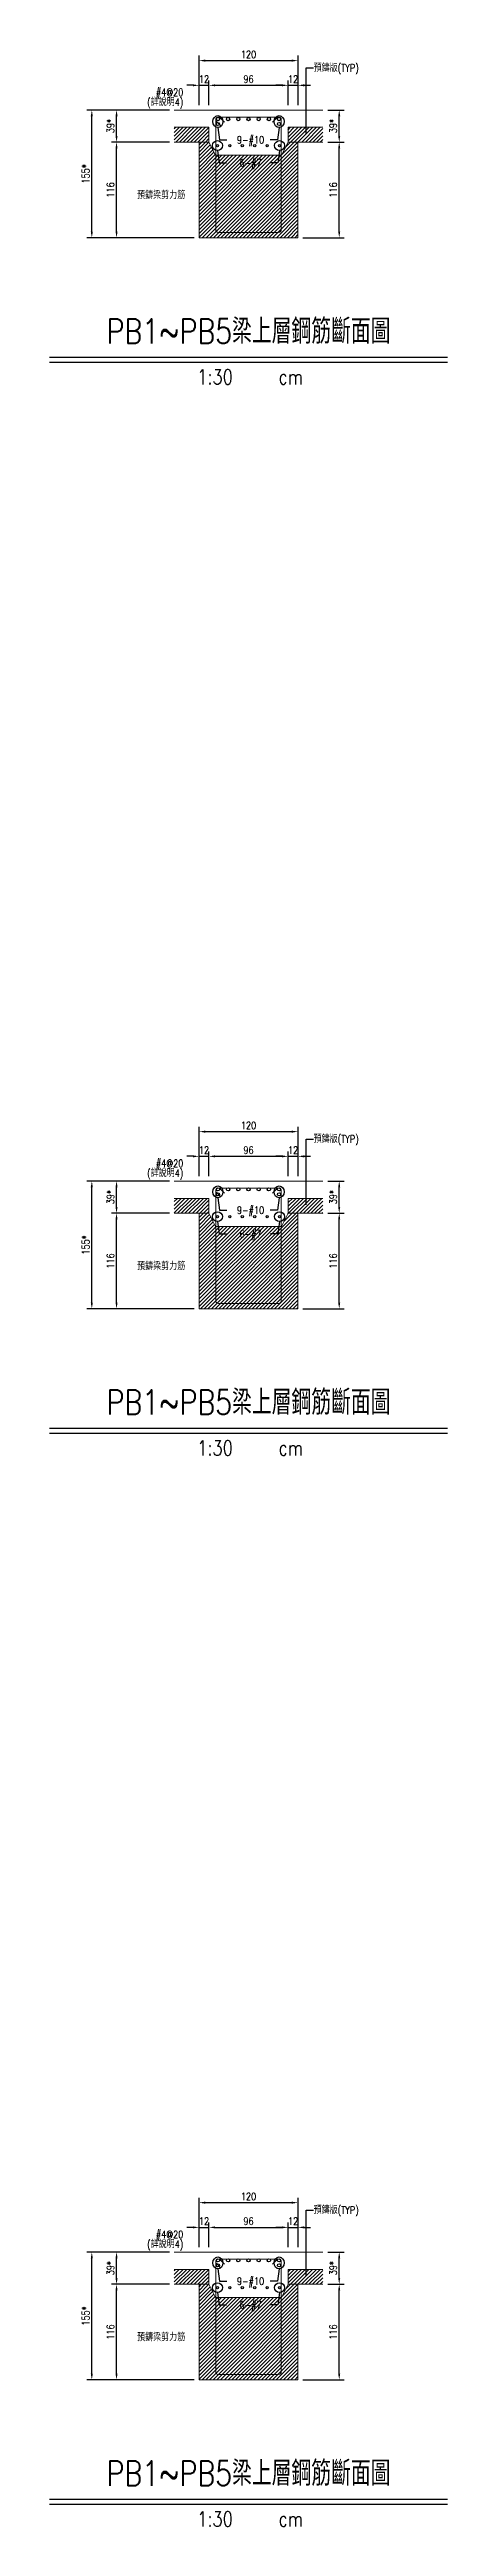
# Model space of a CAD drawing. Extents: x -4754 to 4976, y -23710 to 3942.
# Drawn here: x 4493 to 4976, y -17039 to -14032 of the extents above; entities that cross this region are included whole.
import ezdxf
from ezdxf.enums import TextEntityAlignment as Align

# ---------------------------------------------------------------- set-up
doc = ezdxf.new("R2010")
doc.units = 0
doc.header["$LTSCALE"] = 3
doc.layers.get('0').update_dxf_attribs({"linetype": 'CONTINUOUS'})
doc.layers.add('HB_0', color=7, linetype='CONTINUOUS', transparency=0.5)
doc.layers.add('預鑄版_HATCH', color=253, linetype='CONTINUOUS', transparency=0.1)
for name, color, linetype in [('HB_DIM', 1, 'CONTINUOUS'), ('HB_TXT_CTEXT', 2, 'CONTINUOUS'), ('鋼筋', 3, 'CONTINUOUS'), ('預鑄梁_HATCH', 253, 'CONTINUOUS')]:
    doc.layers.add(name, color=color, linetype=linetype)
doc.styles.get("Standard").update_dxf_attribs({"font": 'ROMANS.shx', "width": 0.8, "bigfont": 'chineset.shx'})
doc.dimstyles.new('30', dxfattribs={"dimscale": 3, "dimtxt": 3, "dimasz": 2.5, "dimexe": 2, "dimexo": 2, "dimgap": 1, "dimtad": 1, "dimdsep": 46, "dimtxsty": 'Standard', "dimcen": 0, "dimclrd": 256, "dimclre": 256, "dimclrt": 2, "dimadec": 0, "dimazin": 0, "dimtfac": 1, "dimtix": 1, "dimtmove": 2, "dimatfit": 3, "dimfxl": 1, "dimtolj": 1, "dimtzin": 0, "dimarcsym": 0})

# ---------------------------------------------------------------- blocks, each defined once
blk = doc.blocks.new('title_beam')
at = {"color": 3, "linetype": 'Continuous'}
blk.add_line((-241.2, 0), (241.2, 0), dxfattribs=at)
at = {"color": 1, "linetype": 'Continuous'}
blk.add_line((-241.2, -6), (241.2, -6), dxfattribs=at)
at = {"color": 3, "linetype": 'Continuous', "width": 0.8}
blk.add_attdef('TITLE', text='', height=30, dxfattribs=at).set_placement((0, 33), align=Align.MIDDLE)
at = {"linetype": 'Continuous', "width": 0.8}
blk.add_attdef('SCALE', text='', height=18, dxfattribs=at).set_placement((-40.6, -24), align=Align.MIDDLE)
blk.add_attdef('CM', (36.5, -33), '', height=18, dxfattribs=at)
blk = doc.blocks.new('C')
at = {"color": 3, "linetype": 'Continuous'}
blk.add_circle((0, 0), 1.2, dxfattribs=at)
blk = doc.blocks.new('*D1388')
at = {"layer": 'HB_DIM', "linetype": 'Continuous', "lineweight": -2}
for p, q in [((4638.6, -14105.8), (4538.6, -14105.8)), ((4544.6, -14253.3), (4544.6, -14113.3)), ((4668.6, -14260.8), (4538.6, -14260.8))]:
    blk.add_line(p, q, dxfattribs=at)
at = {"layer": 'HB_DIM'}
for points in [[(4545.8, -14113.3), (4543.3, -14113.3), (4544.6, -14105.8)], [(4543.3, -14253.3), (4545.8, -14253.3), (4544.6, -14260.8)]]:
    blk.add_solid(points, dxfattribs=at)
at = {"layer": 'HB_DIM', "color": 2, "linetype": 'Continuous', "insert": (4537.1, -14183.3), "char_height": 9, "attachment_point": 5, "rotation": 90}
blk.add_mtext('\\A1;155*', dxfattribs=at)
blk = doc.blocks.new('*D1389')
at = {"layer": 'HB_DIM', "linetype": 'Continuous', "lineweight": -2}
for p, q in [((4638.6, -14144.8), (4568.6, -14144.8)), ((4574.6, -14253.3), (4574.6, -14152.3)), ((4668.6, -14260.8), (4568.6, -14260.8))]:
    blk.add_line(p, q, dxfattribs=at)
at = {"layer": 'HB_DIM'}
for points in [[(4575.8, -14152.3), (4573.3, -14152.3), (4574.6, -14144.8)], [(4573.3, -14253.3), (4575.8, -14253.3), (4574.6, -14260.8)]]:
    blk.add_solid(points, dxfattribs=at)
at = {"layer": 'HB_DIM', "color": 2, "linetype": 'Continuous', "insert": (4567.1, -14202.8), "char_height": 9, "attachment_point": 5, "rotation": 90}
blk.add_mtext('\\A1;116', dxfattribs=at)
blk = doc.blocks.new('*D1390')
at = {"layer": 'HB_DIM', "linetype": 'Continuous', "lineweight": -2}
for p, q in [((4638.6, -14105.8), (4568.6, -14105.8)), ((4574.6, -14137.3), (4574.6, -14113.3)), ((4638.6, -14144.8), (4568.6, -14144.8))]:
    blk.add_line(p, q, dxfattribs=at)
at = {"layer": 'HB_DIM'}
for points in [[(4575.8, -14113.3), (4573.3, -14113.3), (4574.6, -14105.8)], [(4573.3, -14137.3), (4575.8, -14137.3), (4574.6, -14144.8)]]:
    blk.add_solid(points, dxfattribs=at)
at = {"layer": 'HB_DIM', "color": 2, "linetype": 'Continuous', "insert": (4567.1, -14125.3), "char_height": 9, "attachment_point": 5, "rotation": 90}
blk.add_mtext('\\A1;39*', dxfattribs=at)
blk = doc.blocks.new('*D1391')
at = {"layer": 'HB_DIM', "linetype": 'Continuous', "lineweight": -2}
for p, q in [((4830.6, -14144.8), (4850.6, -14144.8)), ((4844.6, -14253.3), (4844.6, -14152.3)), ((4800.6, -14260.8), (4850.6, -14260.8))]:
    blk.add_line(p, q, dxfattribs=at)
at = {"layer": 'HB_DIM'}
for points in [[(4845.8, -14152.3), (4843.3, -14152.3), (4844.6, -14144.8)], [(4843.3, -14253.3), (4845.8, -14253.3), (4844.6, -14260.8)]]:
    blk.add_solid(points, dxfattribs=at)
at = {"layer": 'HB_DIM', "color": 2, "linetype": 'Continuous', "insert": (4837.1, -14202.8), "char_height": 9, "attachment_point": 5, "rotation": 90}
blk.add_mtext('\\A1;116', dxfattribs=at)
blk = doc.blocks.new('*D1392')
at = {"layer": 'HB_DIM', "linetype": 'Continuous', "lineweight": -2}
for p, q in [((4830.6, -14105.8), (4850.6, -14105.8)), ((4844.6, -14137.3), (4844.6, -14113.3)), ((4830.6, -14144.8), (4850.6, -14144.8))]:
    blk.add_line(p, q, dxfattribs=at)
at = {"layer": 'HB_DIM'}
for points in [[(4845.8, -14113.3), (4843.3, -14113.3), (4844.6, -14105.8)], [(4843.3, -14137.3), (4845.8, -14137.3), (4844.6, -14144.8)]]:
    blk.add_solid(points, dxfattribs=at)
at = {"layer": 'HB_DIM', "color": 2, "linetype": 'Continuous', "insert": (4837.1, -14125.3), "char_height": 9, "attachment_point": 5, "rotation": 90}
blk.add_mtext('\\A1;39*', dxfattribs=at)
blk = doc.blocks.new('*D1393')
at = {"layer": 'HB_DIM', "linetype": 'Continuous', "lineweight": -2}
for p, q in [((4674.6, -14099.8), (4674.6, -14039.8)), ((4794.6, -14099.8), (4794.6, -14039.8)), ((4682.1, -14045.8), (4787.1, -14045.8))]:
    blk.add_line(p, q, dxfattribs=at)
at = {"layer": 'HB_DIM'}
for points in [[(4682.1, -14044.6), (4682.1, -14047.1), (4674.6, -14045.8)], [(4787.1, -14047.1), (4787.1, -14044.6), (4794.6, -14045.8)]]:
    blk.add_solid(points, dxfattribs=at)
at = {"layer": 'HB_DIM', "color": 2, "linetype": 'Continuous', "insert": (4734.6, -14038.3), "char_height": 9, "attachment_point": 5, "rotation": 0}
blk.add_mtext('\\A1;120', dxfattribs=at)
blk = doc.blocks.new('*D1394')
at = {"layer": 'HB_DIM', "linetype": 'Continuous', "lineweight": -2}
for p, q in [((4674.6, -14099.8), (4674.6, -14069.8)), ((4686.6, -14099.8), (4686.6, -14069.8)), ((4667.1, -14075.8), (4659.6, -14075.8)), ((4674.6, -14075.8), (4686.6, -14075.8)), ((4694.1, -14075.8), (4701.6, -14075.8))]:
    blk.add_line(p, q, dxfattribs=at)
at = {"layer": 'HB_DIM'}
for points in [[(4667.1, -14077.1), (4667.1, -14074.6), (4674.6, -14075.8)], [(4694.1, -14074.6), (4694.1, -14077.1), (4686.6, -14075.8)]]:
    blk.add_solid(points, dxfattribs=at)
at = {"layer": 'HB_DIM', "color": 2, "linetype": 'Continuous', "insert": (4680.6, -14068.3), "char_height": 9, "attachment_point": 5, "rotation": 0}
blk.add_mtext('\\A1;12', dxfattribs=at)
blk = doc.blocks.new('*D1395')
at = {"layer": 'HB_DIM', "linetype": 'Continuous', "lineweight": -2}
for p, q in [((4686.6, -14099.8), (4686.6, -14069.8)), ((4782.6, -14099.8), (4782.6, -14069.8)), ((4694.1, -14075.8), (4775.1, -14075.8))]:
    blk.add_line(p, q, dxfattribs=at)
at = {"layer": 'HB_DIM'}
for points in [[(4694.1, -14074.6), (4694.1, -14077.1), (4686.6, -14075.8)], [(4775.1, -14077.1), (4775.1, -14074.6), (4782.6, -14075.8)]]:
    blk.add_solid(points, dxfattribs=at)
at = {"layer": 'HB_DIM', "color": 2, "linetype": 'Continuous', "insert": (4734.6, -14068.3), "char_height": 9, "attachment_point": 5, "rotation": 0}
blk.add_mtext('\\A1;96', dxfattribs=at)
blk = doc.blocks.new('*D1396')
at = {"layer": 'HB_DIM', "linetype": 'Continuous', "lineweight": -2}
for p, q in [((4782.6, -14099.8), (4782.6, -14069.8)), ((4794.6, -14099.8), (4794.6, -14069.8)), ((4775.1, -14075.8), (4767.6, -14075.8)), ((4782.6, -14075.8), (4794.6, -14075.8)), ((4802.1, -14075.8), (4809.6, -14075.8))]:
    blk.add_line(p, q, dxfattribs=at)
at = {"layer": 'HB_DIM'}
for points in [[(4775.1, -14077.1), (4775.1, -14074.6), (4782.6, -14075.8)], [(4802.1, -14074.6), (4802.1, -14077.1), (4794.6, -14075.8)]]:
    blk.add_solid(points, dxfattribs=at)
at = {"layer": 'HB_DIM', "color": 2, "linetype": 'Continuous', "insert": (4788.6, -14068.3), "char_height": 9, "attachment_point": 5, "rotation": 0}
blk.add_mtext('\\A1;12', dxfattribs=at)
blk = doc.blocks.new('C_Red')
at = {"color": 1, "linetype": 'Continuous'}
blk.add_circle((0, 0), 1.2, dxfattribs=at)
blk = doc.blocks.new('*D1397')
at = {"layer": 'HB_DIM', "linetype": 'Continuous', "lineweight": -2}
for p, q in [((4638.6, -15405.8), (4538.6, -15405.8)), ((4544.6, -15553.3), (4544.6, -15413.3)), ((4668.6, -15560.8), (4538.6, -15560.8))]:
    blk.add_line(p, q, dxfattribs=at)
at = {"layer": 'HB_DIM'}
for points in [[(4545.8, -15413.3), (4543.3, -15413.3), (4544.6, -15405.8)], [(4543.3, -15553.3), (4545.8, -15553.3), (4544.6, -15560.8)]]:
    blk.add_solid(points, dxfattribs=at)
at = {"layer": 'HB_DIM', "color": 2, "linetype": 'Continuous', "insert": (4537.1, -15483.3), "char_height": 9, "attachment_point": 5, "rotation": 90}
blk.add_mtext('\\A1;155*', dxfattribs=at)
blk = doc.blocks.new('*D1398')
at = {"layer": 'HB_DIM', "linetype": 'Continuous', "lineweight": -2}
for p, q in [((4638.6, -15444.8), (4568.6, -15444.8)), ((4574.6, -15553.3), (4574.6, -15452.3)), ((4668.6, -15560.8), (4568.6, -15560.8))]:
    blk.add_line(p, q, dxfattribs=at)
at = {"layer": 'HB_DIM'}
for points in [[(4575.8, -15452.3), (4573.3, -15452.3), (4574.6, -15444.8)], [(4573.3, -15553.3), (4575.8, -15553.3), (4574.6, -15560.8)]]:
    blk.add_solid(points, dxfattribs=at)
at = {"layer": 'HB_DIM', "color": 2, "linetype": 'Continuous', "insert": (4567.1, -15502.8), "char_height": 9, "attachment_point": 5, "rotation": 90}
blk.add_mtext('\\A1;116', dxfattribs=at)
blk = doc.blocks.new('*D1399')
at = {"layer": 'HB_DIM', "linetype": 'Continuous', "lineweight": -2}
for p, q in [((4638.6, -15405.8), (4568.6, -15405.8)), ((4574.6, -15437.3), (4574.6, -15413.3)), ((4638.6, -15444.8), (4568.6, -15444.8))]:
    blk.add_line(p, q, dxfattribs=at)
at = {"layer": 'HB_DIM'}
for points in [[(4575.8, -15413.3), (4573.3, -15413.3), (4574.6, -15405.8)], [(4573.3, -15437.3), (4575.8, -15437.3), (4574.6, -15444.8)]]:
    blk.add_solid(points, dxfattribs=at)
at = {"layer": 'HB_DIM', "color": 2, "linetype": 'Continuous', "insert": (4567.1, -15425.3), "char_height": 9, "attachment_point": 5, "rotation": 90}
blk.add_mtext('\\A1;39*', dxfattribs=at)
blk = doc.blocks.new('*D1400')
at = {"layer": 'HB_DIM', "linetype": 'Continuous', "lineweight": -2}
for p, q in [((4830.6, -15444.8), (4850.6, -15444.8)), ((4844.6, -15553.3), (4844.6, -15452.3)), ((4800.6, -15560.8), (4850.6, -15560.8))]:
    blk.add_line(p, q, dxfattribs=at)
at = {"layer": 'HB_DIM'}
for points in [[(4845.8, -15452.3), (4843.3, -15452.3), (4844.6, -15444.8)], [(4843.3, -15553.3), (4845.8, -15553.3), (4844.6, -15560.8)]]:
    blk.add_solid(points, dxfattribs=at)
at = {"layer": 'HB_DIM', "color": 2, "linetype": 'Continuous', "insert": (4837.1, -15502.8), "char_height": 9, "attachment_point": 5, "rotation": 90}
blk.add_mtext('\\A1;116', dxfattribs=at)
blk = doc.blocks.new('*D1401')
at = {"layer": 'HB_DIM', "linetype": 'Continuous', "lineweight": -2}
for p, q in [((4830.6, -15405.8), (4850.6, -15405.8)), ((4844.6, -15437.3), (4844.6, -15413.3)), ((4830.6, -15444.8), (4850.6, -15444.8))]:
    blk.add_line(p, q, dxfattribs=at)
at = {"layer": 'HB_DIM'}
for points in [[(4845.8, -15413.3), (4843.3, -15413.3), (4844.6, -15405.8)], [(4843.3, -15437.3), (4845.8, -15437.3), (4844.6, -15444.8)]]:
    blk.add_solid(points, dxfattribs=at)
at = {"layer": 'HB_DIM', "color": 2, "linetype": 'Continuous', "insert": (4837.1, -15425.3), "char_height": 9, "attachment_point": 5, "rotation": 90}
blk.add_mtext('\\A1;39*', dxfattribs=at)
blk = doc.blocks.new('*D1402')
at = {"layer": 'HB_DIM', "linetype": 'Continuous', "lineweight": -2}
for p, q in [((4674.6, -15399.8), (4674.6, -15339.8)), ((4682.1, -15345.8), (4787.1, -15345.8)), ((4794.6, -15399.8), (4794.6, -15339.8))]:
    blk.add_line(p, q, dxfattribs=at)
at = {"layer": 'HB_DIM'}
for points in [[(4682.1, -15344.6), (4682.1, -15347.1), (4674.6, -15345.8)], [(4787.1, -15347.1), (4787.1, -15344.6), (4794.6, -15345.8)]]:
    blk.add_solid(points, dxfattribs=at)
at = {"layer": 'HB_DIM', "color": 2, "linetype": 'Continuous', "insert": (4734.6, -15338.3), "char_height": 9, "attachment_point": 5, "rotation": 0}
blk.add_mtext('\\A1;120', dxfattribs=at)
blk = doc.blocks.new('*D1403')
at = {"layer": 'HB_DIM', "linetype": 'Continuous', "lineweight": -2}
for p, q in [((4667.1, -15375.8), (4659.6, -15375.8)), ((4674.6, -15399.8), (4674.6, -15369.8)), ((4674.6, -15375.8), (4686.6, -15375.8)), ((4686.6, -15399.8), (4686.6, -15369.8)), ((4694.1, -15375.8), (4701.6, -15375.8))]:
    blk.add_line(p, q, dxfattribs=at)
at = {"layer": 'HB_DIM'}
for points in [[(4667.1, -15377.1), (4667.1, -15374.6), (4674.6, -15375.8)], [(4694.1, -15374.6), (4694.1, -15377.1), (4686.6, -15375.8)]]:
    blk.add_solid(points, dxfattribs=at)
at = {"layer": 'HB_DIM', "color": 2, "linetype": 'Continuous', "insert": (4680.6, -15368.3), "char_height": 9, "attachment_point": 5, "rotation": 0}
blk.add_mtext('\\A1;12', dxfattribs=at)
blk = doc.blocks.new('*D1404')
at = {"layer": 'HB_DIM', "linetype": 'Continuous', "lineweight": -2}
for p, q in [((4686.6, -15399.8), (4686.6, -15369.8)), ((4694.1, -15375.8), (4775.1, -15375.8)), ((4782.6, -15399.8), (4782.6, -15369.8))]:
    blk.add_line(p, q, dxfattribs=at)
at = {"layer": 'HB_DIM'}
for points in [[(4694.1, -15374.6), (4694.1, -15377.1), (4686.6, -15375.8)], [(4775.1, -15377.1), (4775.1, -15374.6), (4782.6, -15375.8)]]:
    blk.add_solid(points, dxfattribs=at)
at = {"layer": 'HB_DIM', "color": 2, "linetype": 'Continuous', "insert": (4734.6, -15368.3), "char_height": 9, "attachment_point": 5, "rotation": 0}
blk.add_mtext('\\A1;96', dxfattribs=at)
blk = doc.blocks.new('*D1405')
at = {"layer": 'HB_DIM', "linetype": 'Continuous', "lineweight": -2}
for p, q in [((4775.1, -15375.8), (4767.6, -15375.8)), ((4782.6, -15399.8), (4782.6, -15369.8)), ((4782.6, -15375.8), (4794.6, -15375.8)), ((4794.6, -15399.8), (4794.6, -15369.8)), ((4802.1, -15375.8), (4809.6, -15375.8))]:
    blk.add_line(p, q, dxfattribs=at)
at = {"layer": 'HB_DIM'}
for points in [[(4775.1, -15377.1), (4775.1, -15374.6), (4782.6, -15375.8)], [(4802.1, -15374.6), (4802.1, -15377.1), (4794.6, -15375.8)]]:
    blk.add_solid(points, dxfattribs=at)
at = {"layer": 'HB_DIM', "color": 2, "linetype": 'Continuous', "insert": (4788.6, -15368.3), "char_height": 9, "attachment_point": 5, "rotation": 0}
blk.add_mtext('\\A1;12', dxfattribs=at)
blk = doc.blocks.new('*D1406')
at = {"layer": 'HB_DIM', "linetype": 'Continuous', "lineweight": -2}
for p, q in [((4638.6, -16705.8), (4538.6, -16705.8)), ((4544.6, -16853.3), (4544.6, -16713.3)), ((4668.6, -16860.8), (4538.6, -16860.8))]:
    blk.add_line(p, q, dxfattribs=at)
at = {"layer": 'HB_DIM'}
for points in [[(4545.8, -16713.3), (4543.3, -16713.3), (4544.6, -16705.8)], [(4543.3, -16853.3), (4545.8, -16853.3), (4544.6, -16860.8)]]:
    blk.add_solid(points, dxfattribs=at)
at = {"layer": 'HB_DIM', "color": 2, "linetype": 'Continuous', "insert": (4537.1, -16783.3), "char_height": 9, "attachment_point": 5, "rotation": 90}
blk.add_mtext('\\A1;155*', dxfattribs=at)
blk = doc.blocks.new('*D1407')
at = {"layer": 'HB_DIM', "linetype": 'Continuous', "lineweight": -2}
for p, q in [((4638.6, -16744.8), (4568.6, -16744.8)), ((4574.6, -16853.3), (4574.6, -16752.3)), ((4668.6, -16860.8), (4568.6, -16860.8))]:
    blk.add_line(p, q, dxfattribs=at)
at = {"layer": 'HB_DIM'}
for points in [[(4575.8, -16752.3), (4573.3, -16752.3), (4574.6, -16744.8)], [(4573.3, -16853.3), (4575.8, -16853.3), (4574.6, -16860.8)]]:
    blk.add_solid(points, dxfattribs=at)
at = {"layer": 'HB_DIM', "color": 2, "linetype": 'Continuous', "insert": (4567.1, -16802.8), "char_height": 9, "attachment_point": 5, "rotation": 90}
blk.add_mtext('\\A1;116', dxfattribs=at)
blk = doc.blocks.new('*D1408')
at = {"layer": 'HB_DIM', "linetype": 'Continuous', "lineweight": -2}
for p, q in [((4638.6, -16705.8), (4568.6, -16705.8)), ((4574.6, -16737.3), (4574.6, -16713.3)), ((4638.6, -16744.8), (4568.6, -16744.8))]:
    blk.add_line(p, q, dxfattribs=at)
at = {"layer": 'HB_DIM'}
for points in [[(4575.8, -16713.3), (4573.3, -16713.3), (4574.6, -16705.8)], [(4573.3, -16737.3), (4575.8, -16737.3), (4574.6, -16744.8)]]:
    blk.add_solid(points, dxfattribs=at)
at = {"layer": 'HB_DIM', "color": 2, "linetype": 'Continuous', "insert": (4567.1, -16725.3), "char_height": 9, "attachment_point": 5, "rotation": 90}
blk.add_mtext('\\A1;39*', dxfattribs=at)
blk = doc.blocks.new('*D1409')
at = {"layer": 'HB_DIM', "linetype": 'Continuous', "lineweight": -2}
for p, q in [((4830.6, -16744.8), (4850.6, -16744.8)), ((4844.6, -16853.3), (4844.6, -16752.3)), ((4800.6, -16860.8), (4850.6, -16860.8))]:
    blk.add_line(p, q, dxfattribs=at)
at = {"layer": 'HB_DIM'}
for points in [[(4845.8, -16752.3), (4843.3, -16752.3), (4844.6, -16744.8)], [(4843.3, -16853.3), (4845.8, -16853.3), (4844.6, -16860.8)]]:
    blk.add_solid(points, dxfattribs=at)
at = {"layer": 'HB_DIM', "color": 2, "linetype": 'Continuous', "insert": (4837.1, -16802.8), "char_height": 9, "attachment_point": 5, "rotation": 90}
blk.add_mtext('\\A1;116', dxfattribs=at)
blk = doc.blocks.new('*D1410')
at = {"layer": 'HB_DIM', "linetype": 'Continuous', "lineweight": -2}
for p, q in [((4830.6, -16705.8), (4850.6, -16705.8)), ((4844.6, -16737.3), (4844.6, -16713.3)), ((4830.6, -16744.8), (4850.6, -16744.8))]:
    blk.add_line(p, q, dxfattribs=at)
at = {"layer": 'HB_DIM'}
for points in [[(4845.8, -16713.3), (4843.3, -16713.3), (4844.6, -16705.8)], [(4843.3, -16737.3), (4845.8, -16737.3), (4844.6, -16744.8)]]:
    blk.add_solid(points, dxfattribs=at)
at = {"layer": 'HB_DIM', "color": 2, "linetype": 'Continuous', "insert": (4837.1, -16725.3), "char_height": 9, "attachment_point": 5, "rotation": 90}
blk.add_mtext('\\A1;39*', dxfattribs=at)
blk = doc.blocks.new('*D1411')
at = {"layer": 'HB_DIM', "linetype": 'Continuous', "lineweight": -2}
for p, q in [((4674.6, -16699.8), (4674.6, -16639.8)), ((4682.1, -16645.8), (4787.1, -16645.8)), ((4794.6, -16699.8), (4794.6, -16639.8))]:
    blk.add_line(p, q, dxfattribs=at)
at = {"layer": 'HB_DIM'}
for points in [[(4682.1, -16644.6), (4682.1, -16647.1), (4674.6, -16645.8)], [(4787.1, -16647.1), (4787.1, -16644.6), (4794.6, -16645.8)]]:
    blk.add_solid(points, dxfattribs=at)
at = {"layer": 'HB_DIM', "color": 2, "linetype": 'Continuous', "insert": (4734.6, -16638.3), "char_height": 9, "attachment_point": 5, "rotation": 0}
blk.add_mtext('\\A1;120', dxfattribs=at)
blk = doc.blocks.new('*D1412')
at = {"layer": 'HB_DIM', "linetype": 'Continuous', "lineweight": -2}
for p, q in [((4667.1, -16675.8), (4659.6, -16675.8)), ((4674.6, -16699.8), (4674.6, -16669.8)), ((4674.6, -16675.8), (4686.6, -16675.8)), ((4686.6, -16699.8), (4686.6, -16669.8)), ((4694.1, -16675.8), (4701.6, -16675.8))]:
    blk.add_line(p, q, dxfattribs=at)
at = {"layer": 'HB_DIM'}
for points in [[(4667.1, -16677.1), (4667.1, -16674.6), (4674.6, -16675.8)], [(4694.1, -16674.6), (4694.1, -16677.1), (4686.6, -16675.8)]]:
    blk.add_solid(points, dxfattribs=at)
at = {"layer": 'HB_DIM', "color": 2, "linetype": 'Continuous', "insert": (4680.6, -16668.3), "char_height": 9, "attachment_point": 5, "rotation": 0}
blk.add_mtext('\\A1;12', dxfattribs=at)
blk = doc.blocks.new('*D1413')
at = {"layer": 'HB_DIM', "linetype": 'Continuous', "lineweight": -2}
for p, q in [((4686.6, -16699.8), (4686.6, -16669.8)), ((4694.1, -16675.8), (4775.1, -16675.8)), ((4782.6, -16699.8), (4782.6, -16669.8))]:
    blk.add_line(p, q, dxfattribs=at)
at = {"layer": 'HB_DIM'}
for points in [[(4694.1, -16674.6), (4694.1, -16677.1), (4686.6, -16675.8)], [(4775.1, -16677.1), (4775.1, -16674.6), (4782.6, -16675.8)]]:
    blk.add_solid(points, dxfattribs=at)
at = {"layer": 'HB_DIM', "color": 2, "linetype": 'Continuous', "insert": (4734.6, -16668.3), "char_height": 9, "attachment_point": 5, "rotation": 0}
blk.add_mtext('\\A1;96', dxfattribs=at)
blk = doc.blocks.new('*D1414')
at = {"layer": 'HB_DIM', "linetype": 'Continuous', "lineweight": -2}
for p, q in [((4775.1, -16675.8), (4767.6, -16675.8)), ((4782.6, -16699.8), (4782.6, -16669.8)), ((4782.6, -16675.8), (4794.6, -16675.8)), ((4794.6, -16699.8), (4794.6, -16669.8)), ((4802.1, -16675.8), (4809.6, -16675.8))]:
    blk.add_line(p, q, dxfattribs=at)
at = {"layer": 'HB_DIM'}
for points in [[(4775.1, -16677.1), (4775.1, -16674.6), (4782.6, -16675.8)], [(4802.1, -16674.6), (4802.1, -16677.1), (4794.6, -16675.8)]]:
    blk.add_solid(points, dxfattribs=at)
at = {"layer": 'HB_DIM', "color": 2, "linetype": 'Continuous', "insert": (4788.6, -16668.3), "char_height": 9, "attachment_point": 5, "rotation": 0}
blk.add_mtext('\\A1;12', dxfattribs=at)

msp = doc.modelspace()

# ---------------------------------------------------------------- hatches: boundary and pattern name
at = {"layer": '預鑄梁_HATCH', "linetype": 'Continuous'}
h = msp.add_hatch(dxfattribs=at)
h.set_pattern_fill('ANSI31', color=256, style=0)
h.paths.add_polyline_path([(4794.573, -14260.802), (4794.573, -14144.802), (4782.573, -14144.802), (4774.573, -14160.802), (4694.573, -14160.802), (4686.573, -14144.802), (4674.573, -14144.802), (4674.573, -14260.802)], flags=17)
h = msp.add_hatch(dxfattribs=at)
h.set_pattern_fill('ANSI31', color=256, style=0)
h.paths.add_polyline_path([(4794.573, -15560.802), (4794.573, -15444.802), (4782.573, -15444.802), (4774.573, -15460.802), (4694.573, -15460.802), (4686.573, -15444.802), (4674.573, -15444.802), (4674.573, -15560.802)], flags=17)
h = msp.add_hatch(dxfattribs=at)
h.set_pattern_fill('ANSI31', color=256, style=0)
h.paths.add_polyline_path([(4794.573, -16860.802), (4794.573, -16744.802), (4782.573, -16744.802), (4774.573, -16760.802), (4694.573, -16760.802), (4686.573, -16744.802), (4674.573, -16744.802), (4674.573, -16860.802)], flags=17)
at = {"layer": '預鑄版_HATCH', "linetype": 'Continuous'}
h = msp.add_hatch(dxfattribs=at)
h.set_pattern_fill('ANSI31', color=256, style=0)
h.paths.add_polyline_path([(4644.573, -14144.802), (4686.573, -14144.802), (4686.573, -14126.802), (4644.573, -14126.802)], flags=17)
h = msp.add_hatch(dxfattribs=at)
h.set_pattern_fill('ANSI31', color=256, style=0)
h.paths.add_polyline_path([(4782.573, -14144.802), (4824.573, -14144.802), (4824.573, -14126.802), (4782.573, -14126.802)], flags=17)
h = msp.add_hatch(dxfattribs=at)
h.set_pattern_fill('ANSI31', color=256, style=0)
h.paths.add_polyline_path([(4644.573, -15444.802), (4686.573, -15444.802), (4686.573, -15426.802), (4644.573, -15426.802)], flags=17)
h = msp.add_hatch(dxfattribs=at)
h.set_pattern_fill('ANSI31', color=256, style=0)
h.paths.add_polyline_path([(4782.573, -15444.802), (4824.573, -15444.802), (4824.573, -15426.802), (4782.573, -15426.802)], flags=17)
h = msp.add_hatch(dxfattribs=at)
h.set_pattern_fill('ANSI31', color=256, style=0)
h.paths.add_polyline_path([(4644.573, -16744.802), (4686.573, -16744.802), (4686.573, -16726.802), (4644.573, -16726.802)], flags=17)
h = msp.add_hatch(dxfattribs=at)
h.set_pattern_fill('ANSI31', color=256, style=0)
h.paths.add_polyline_path([(4782.573, -16744.802), (4824.573, -16744.802), (4824.573, -16726.802), (4782.573, -16726.802)], flags=17)

# ---------------------------------------------------------------- linework, layer by layer
at = {"layer": 'HB_0', "lineweight": 5}
for p, q in [((4644.573, -14105.802, 455), (4824.573, -14105.802, 455)), ((4686.573, -14126.802), (4644.573, -14126.802)), ((4686.573, -14126.802), (4686.573, -14144.802)), ((4824.573, -14126.802), (4782.573, -14126.802)), ((4782.573, -14144.802), (4782.573, -14126.802)), ((4686.573, -14144.802), (4644.573, -14144.802)), ((4824.573, -14144.802), (4782.573, -14144.802)), ((4644.573, -15405.802, 455), (4824.573, -15405.802, 455)), ((4686.573, -15426.802), (4644.573, -15426.802)), ((4686.573, -15444.802), (4644.573, -15444.802)), ((4686.573, -15426.802), (4686.573, -15444.802)), ((4824.573, -15426.802), (4782.573, -15426.802)), ((4782.573, -15444.802), (4782.573, -15426.802)), ((4824.573, -15444.802), (4782.573, -15444.802)), ((4644.573, -16705.802, 455), (4824.573, -16705.802, 455)), ((4686.573, -16726.802), (4644.573, -16726.802)), ((4686.573, -16744.802), (4644.573, -16744.802)), ((4686.573, -16726.802), (4686.573, -16744.802)), ((4824.573, -16726.802), (4782.573, -16726.802)), ((4782.573, -16744.802), (4782.573, -16726.802)), ((4824.573, -16744.802), (4782.573, -16744.802))]:
    msp.add_line(p, q, dxfattribs=at)
for points in [[(4794.573, -14260.802), (4794.573, -14144.802), (4782.573, -14144.802), (4774.573, -14160.802), (4694.573, -14160.802), (4686.573, -14144.802), (4674.573, -14144.802), (4674.573, -14260.802), (4794.573, -14260.802)], [(4794.573, -15560.802), (4794.573, -15444.802), (4782.573, -15444.802), (4774.573, -15460.802), (4694.573, -15460.802), (4686.573, -15444.802), (4674.573, -15444.802), (4674.573, -15560.802), (4794.573, -15560.802)], [(4794.573, -16860.802), (4794.573, -16744.802), (4782.573, -16744.802), (4774.573, -16760.802), (4694.573, -16760.802), (4686.573, -16744.802), (4674.573, -16744.802), (4674.573, -16860.802), (4794.573, -16860.802)]]:
    msp.add_lwpolyline(points, dxfattribs=at)
at = {"layer": 'HB_DIM', "color": 1, "linetype": 'Continuous'}
for points in [[(4804.573, -14134.802), (4804.573, -14054.802), (4813.573, -14054.802)], [(4697.453, -14127.026), (4699.453, -14142.026), (4708.453, -14142.026)], [(4771.693, -14127.026), (4769.693, -14142.026), (4760.693, -14142.026)], [(4696.953, -14154.965), (4698.953, -14169.965), (4707.953, -14169.965)], [(4772.193, -14154.965), (4770.193, -14169.965), (4761.193, -14169.965)], [(4804.573, -15434.802), (4804.573, -15354.802), (4813.573, -15354.802)], [(4697.453, -15426.12), (4699.453, -15441.12), (4708.453, -15441.12)], [(4771.693, -15426.12), (4769.693, -15441.12), (4760.693, -15441.12)], [(4696.953, -15454.965), (4698.953, -15469.965), (4707.953, -15469.965)], [(4772.193, -15454.965), (4770.193, -15469.965), (4761.193, -15469.965)], [(4804.573, -16734.802), (4804.573, -16654.802), (4813.573, -16654.802)], [(4697.453, -16726.12), (4699.453, -16741.12), (4708.453, -16741.12)], [(4771.693, -16726.12), (4769.693, -16741.12), (4760.693, -16741.12)], [(4696.953, -16754.965), (4698.953, -16769.965), (4707.953, -16769.965)], [(4772.193, -16754.965), (4770.193, -16769.965), (4761.193, -16769.965)]]:
    msp.add_lwpolyline(points, dxfattribs=at)
for points in [[(4734.573, -14114.337, 0, 5, 0), (4727.573, -14111.337, 0, 0, 0), (4664.573, -14084.337, 0, 0, 0), (4655.573, -14084.337, 0, 0, 0)], [(4694.828, -14184.327, 0, 5, 0), (4689.828, -14189.327, 0, 0, 0), (4669.828, -14209.327, 0, 0, 0), (4660.828, -14209.327, 0, 0, 0)], [(4734.573, -15414.337, 0, 5, 0), (4727.573, -15411.337, 0, 0, 0), (4664.573, -15384.337, 0, 0, 0), (4655.573, -15384.337, 0, 0, 0)], [(4694.828, -15484.327, 0, 5, 0), (4689.828, -15489.327, 0, 0, 0), (4669.828, -15509.327, 0, 0, 0), (4660.828, -15509.327, 0, 0, 0)], [(4734.573, -16714.337, 0, 5, 0), (4727.573, -16711.337, 0, 0, 0), (4664.573, -16684.337, 0, 0, 0), (4655.573, -16684.337, 0, 0, 0)], [(4694.828, -16784.327, 0, 5, 0), (4689.828, -16789.327, 0, 0, 0), (4669.828, -16809.327, 0, 0, 0), (4660.828, -16809.327, 0, 0, 0)]]:
    msp.add_lwpolyline(points, format="xyseb", dxfattribs=at)
at = {"layer": '鋼筋', "lineweight": 5}
for p, q in [((4694.828, -14117.512, 245), (4694.828, -14251.142, 245)), ((4701.146, -14125.145, 243.73), (4695.758, -14119.757, 243.73)), ((4698.003, -14114.337, 243.73), (4771.143, -14114.337, 243.73)), ((4705.637, -14120.655, 245), (4700.248, -14115.266, 245)), ((4768.898, -14115.266, 245), (4763.51, -14120.655, 245)), ((4774.318, -14117.512, 243.73), (4774.318, -14125.132, 243.73)), ((4774.318, -14251.142, 245), (4774.318, -14117.512, 245)), ((4698.003, -14254.317, 245), (4771.143, -14254.317, 245)), ((4694.828, -15417.512, 245), (4694.828, -15551.142, 245)), ((4701.146, -15425.145, 243.73), (4695.758, -15419.757, 243.73)), ((4698.003, -15414.337, 243.73), (4771.143, -15414.337, 243.73)), ((4705.637, -15420.655, 245), (4700.248, -15415.266, 245)), ((4768.898, -15415.266, 245), (4763.51, -15420.655, 245)), ((4774.318, -15417.512, 243.73), (4774.318, -15425.132, 243.73)), ((4774.318, -15551.142, 245), (4774.318, -15417.512, 245)), ((4698.003, -15554.317, 245), (4771.143, -15554.317, 245)), ((4698.003, -16714.337, 243.73), (4771.143, -16714.337, 243.73)), ((4705.637, -16720.655, 245), (4700.248, -16715.266, 245)), ((4768.898, -16715.266, 245), (4763.51, -16720.655, 245)), ((4694.828, -16717.512, 245), (4694.828, -16851.142, 245)), ((4701.146, -16725.145, 243.73), (4695.758, -16719.757, 243.73)), ((4774.318, -16717.512, 243.73), (4774.318, -16725.132, 243.73)), ((4774.318, -16851.142, 245), (4774.318, -16717.512, 245)), ((4698.003, -16854.317, 245), (4771.143, -16854.317, 245))]:
    msp.add_line(p, q, dxfattribs=at)
at = {"layer": '鋼筋', "lineweight": 5, "extrusion": (-4.93038e-32, -1.22465e-16, -1)}
for centre in [(-4698.003, -14117.512, -243.73), (-4698.003, -15417.512, -243.73), (-4698.003, -16717.512, -243.73)]:
    msp.add_arc(centre, 3.175, 315, 90, dxfattribs=at)
at = {"layer": '鋼筋', "lineweight": 5}
for centre, start, end in [((4698.003, -14117.512, 245), 45, 180), ((4771.143, -14117.512, 245), 0, 135), ((4698.003, -14251.142, 245), 180, 270), ((4771.143, -14251.142, 245), 270, 0), ((4698.003, -15417.512, 245), 45, 180), ((4771.143, -15417.512, 245), 0, 135), ((4698.003, -15551.142, 245), 180, 270), ((4771.143, -15551.142, 245), 270, 0), ((4698.003, -16717.512, 245), 45, 180), ((4771.143, -16717.512, 245), 0, 135), ((4698.003, -16851.142, 245), 180, 270), ((4771.143, -16851.142, 245), 270, 0)]:
    msp.add_arc(centre, 3.175, start, end, dxfattribs=at)
at = {"layer": '鋼筋', "lineweight": 5, "extrusion": (-2.99962e-32, -1.22465e-16, -1)}
for centre in [(-4771.143, -14117.512, -243.73), (-4771.143, -15417.512, -243.73), (-4771.143, -16717.512, -243.73)]:
    msp.add_arc(centre, 3.175, 90, 180, dxfattribs=at)

# ---------------------------------------------------------------- block references
at = {"layer": 'HB_DIM', "linetype": 'Continuous', "xscale": 5, "zscale": 5}
for p, yscale in [((4697.453, -14119.826, 254.563), 6), ((4771.693, -14119.826, 254.563), 6), ((4696.953, -14148.965, 422.47), 5), ((4772.193, -14148.965, 422.47), 5), ((4697.453, -15418.92, 434.561), 6), ((4771.693, -15418.92, 434.561), 6), ((4696.953, -15448.965, 422.47), 5), ((4772.193, -15448.965, 422.47), 5), ((4697.453, -16718.92, 434.561), 6), ((4771.693, -16718.92, 434.561), 6), ((4696.953, -16748.965, 422.47), 5), ((4772.193, -16748.965, 422.47), 5)]:
    msp.add_blockref('C_Red', p, dxfattribs=dict(at, yscale=yscale))
at = {"layer": 'HB_TXT_CTEXT', "linetype": 'Continuous'}
for p in [(4734.573, -14405.802, 455), (4734.573, -15705.802, 455), (4734.573, -17005.802, 455)]:
    msp.add_blockref('title_beam', p, dxfattribs=at).add_auto_attribs({'TITLE': 'PB1~PB5梁上層鋼筋斷面圖', 'SCALE': '1:30', 'CM': 'cm'})
at = {"layer": '鋼筋', "linetype": 'Continuous'}
for p, xscale, yscale, zscale in [((4697.453, -14116.811, 254.563), 1.61, 1.61, 1.61), ((4697.453, -14122.841, 248.593), 1.61, 1.61, 1.61), ((4709.827, -14116.811, 254.563), 1.61, 1.61, 1.61), ((4722.2, -14116.811, 254.563), 1.61, 1.61, 1.61), ((4734.573, -14116.811, 254.563), 1.61, 1.61, 1.61), ((4746.947, -14116.811, 254.563), 1.61, 1.61, 1.61), ((4759.32, -14116.811, 254.563), 1.61, 1.61, 1.61), ((4771.693, -14116.811, 254.563), 1.61, 1.61, 1.61), ((4771.693, -14122.841, 248.593), 1.61, 1.61, 1.61), ((4696.953, -14148.965, 422.47), 1.11, 1.11, 1.11), ((4712.001, -14148.965, 422.47), 1.11, 1.11, 1.11), ((4727.049, -14148.965, 422.47), 1.11, 1.11, 1.11), ((4742.097, -14148.965, 422.47), 1.11, 1.11, 1.11), ((4757.145, -14148.965, 422.47), 1.11, 1.11, 1.11), ((4772.193, -14148.965, 422.47), 1.11, 1.11, 1.11), ((4697.453, -15415.905, 434.561), 1.61, 1.61, 1.61), ((4697.453, -15421.935, 428.591), 1.61, 1.61, 1.61), ((4709.827, -15415.905, 434.561), 1.61, 1.61, 1.61), ((4722.2, -15415.905, 434.561), 1.61, 1.61, 1.61), ((4734.573, -15415.905, 434.561), 1.61, 1.61, 1.61), ((4746.947, -15415.905, 434.561), 1.61, 1.61, 1.61), ((4759.32, -15415.905, 434.561), 1.61, 1.61, 1.61), ((4771.693, -15415.905, 434.561), 1.61, 1.61, 1.61), ((4771.693, -15421.935, 428.591), 1.61, 1.61, 1.61), ((4696.953, -15448.965, 422.47), 1.11, 1.11, 1.11), ((4712.001, -15448.965, 422.47), 1.11, 1.11, 1.11), ((4727.049, -15448.965, 422.47), 1.11, 1.11, 1.11), ((4742.097, -15448.965, 422.47), 1.11, 1.11, 1.11), ((4757.145, -15448.965, 422.47), 1.11, 1.11, 1.11), ((4772.193, -15448.965, 422.47), 1.11, 1.11, 1.11), ((4697.453, -16715.905, 434.561), 1.61, 1.61, 1.61), ((4709.827, -16715.905, 434.561), 1.61, 1.61, 1.61), ((4722.2, -16715.905, 434.561), 1.61, 1.61, 1.61), ((4734.573, -16715.905, 434.561), 1.61, 1.61, 1.61), ((4746.947, -16715.905, 434.561), 1.61, 1.61, 1.61), ((4759.32, -16715.905, 434.561), 1.61, 1.61, 1.61), ((4771.693, -16715.905, 434.561), 1.61, 1.61, 1.61), ((4697.453, -16721.935, 428.591), 1.61, 1.61, 1.61), ((4771.693, -16721.935, 428.591), 1.61, 1.61, 1.61), ((4696.953, -16748.965, 422.47), 1.11, 1.11, 1.11), ((4712.001, -16748.965, 422.47), 1.11, 1.11, 1.11), ((4727.049, -16748.965, 422.47), 1.11, 1.11, 1.11), ((4742.097, -16748.965, 422.47), 1.11, 1.11, 1.11), ((4757.145, -16748.965, 422.47), 1.11, 1.11, 1.11), ((4772.193, -16748.965, 422.47), 1.11, 1.11, 1.11)]:
    msp.add_blockref('C', p, dxfattribs=dict(at, xscale=xscale, yscale=yscale, zscale=zscale))

# ---------------------------------------------------------------- texts
at = {"layer": 'HB_TXT_CTEXT', "linetype": 'Continuous', "width": 0.8}
for p in [(4813.573, -14054.802, 455), (4813.573, -15354.802, 455), (4813.573, -16654.802, 455)]:
    msp.add_text('預鑄版(TYP)', height=9, dxfattribs=at).set_placement(p, align=Align.MIDDLE_LEFT)
for s, p in [('(詳說明4)', (4655.573, -14096.337, 243.73)), ('#4@20', (4655.573, -14084.337, 243.73)), ('預鑄梁剪力筋', (4657.828, -14209.327, 245)), ('(詳說明4)', (4655.573, -15396.337, 243.73)), ('#4@20', (4655.573, -15384.337, 243.73)), ('預鑄梁剪力筋', (4657.828, -15509.327, 245)), ('#4@20', (4655.573, -16684.337, 243.73)), ('(詳說明4)', (4655.573, -16696.337, 243.73)), ('預鑄梁剪力筋', (4657.828, -16809.327, 245))]:
    msp.add_text(s, height=9, dxfattribs=at).set_placement(p, align=Align.MIDDLE_RIGHT)
for s, p in [(' 9-#10', (4734.573, -14142.026, 254.563)), (' 6-#7', (4734.573, -14169.965, 422.47)), (' 9-#10', (4734.573, -15441.12, 434.561)), (' 6-#7', (4734.573, -15469.965, 422.47)), (' 9-#10', (4734.573, -16741.12, 434.561)), (' 6-#7', (4734.573, -16769.965, 422.47))]:
    msp.add_text(s, height=9, dxfattribs=at).set_placement(p, align=Align.MIDDLE_CENTER)

# ---------------------------------------------------------------- dimensions: what is measured, and where the dimension line sits
at = {"layer": 'HB_DIM', "linetype": 'Continuous'}
for base, p1, p2, angle, override, picture, middle in [((4794.573, -14045.802), (4674.573, -14105.802, 455), (4794.573, -14105.802, 455), 0, {"dimdec": 0, "dimpost": '<>'}, '*D1393', (4734.573, -14038.302)), ((4686.573, -14075.802), (4674.573, -14105.802, 455), (4686.573, -14105.802, 455), 0, {"dimdec": 0, "dimpost": '<>'}, '*D1394', (4680.573, -14068.302)), ((4782.573, -14075.802), (4686.573, -14105.802, 455), (4782.573, -14105.802, 455), 0, {"dimdec": 0, "dimpost": '<>'}, '*D1395', (4734.573, -14068.302)), ((4794.573, -14075.802), (4782.573, -14105.802, 455), (4794.573, -14105.802, 455), 0, {"dimdec": 0, "dimpost": '<>'}, '*D1396', (4788.573, -14068.302)), ((4574.573, -14144.802), (4674.573, -14260.802, 255), (4644.573, -14144.802, 255), 90, {"dimtad": 4, "dimdec": 0, "dimpost": '<>'}, '*D1389', (4567.073, -14202.802)), ((4844.573, -14144.802), (4794.573, -14260.802, 255), (4824.573, -14144.802, 255), 90, {"dimtad": 4, "dimdec": 0, "dimpost": '<>'}, '*D1391', (4837.073, -14202.802)), ((4794.573, -15345.802), (4674.573, -15405.802, 455), (4794.573, -15405.802, 455), 0, {"dimdec": 0, "dimpost": '<>'}, '*D1402', (4734.573, -15338.302)), ((4686.573, -15375.802), (4674.573, -15405.802, 455), (4686.573, -15405.802, 455), 0, {"dimdec": 0, "dimpost": '<>'}, '*D1403', (4680.573, -15368.302)), ((4782.573, -15375.802), (4686.573, -15405.802, 455), (4782.573, -15405.802, 455), 0, {"dimdec": 0, "dimpost": '<>'}, '*D1404', (4734.573, -15368.302)), ((4794.573, -15375.802), (4782.573, -15405.802, 455), (4794.573, -15405.802, 455), 0, {"dimdec": 0, "dimpost": '<>'}, '*D1405', (4788.573, -15368.302)), ((4574.573, -15444.802), (4674.573, -15560.802, 255), (4644.573, -15444.802, 255), 90, {"dimtad": 4, "dimdec": 0, "dimpost": '<>'}, '*D1398', (4567.073, -15502.802)), ((4844.573, -15444.802), (4794.573, -15560.802, 255), (4824.573, -15444.802, 255), 90, {"dimtad": 4, "dimdec": 0, "dimpost": '<>'}, '*D1400', (4837.073, -15502.802)), ((4794.573, -16645.802), (4674.573, -16705.802, 455), (4794.573, -16705.802, 455), 0, {"dimdec": 0, "dimpost": '<>'}, '*D1411', (4734.573, -16638.302)), ((4686.573, -16675.802), (4674.573, -16705.802, 455), (4686.573, -16705.802, 455), 0, {"dimdec": 0, "dimpost": '<>'}, '*D1412', (4680.573, -16668.302)), ((4782.573, -16675.802), (4686.573, -16705.802, 455), (4782.573, -16705.802, 455), 0, {"dimdec": 0, "dimpost": '<>'}, '*D1413', (4734.573, -16668.302)), ((4794.573, -16675.802), (4782.573, -16705.802, 455), (4794.573, -16705.802, 455), 0, {"dimdec": 0, "dimpost": '<>'}, '*D1414', (4788.573, -16668.302)), ((4574.573, -16744.802), (4674.573, -16860.802, 255), (4644.573, -16744.802, 255), 90, {"dimtad": 4, "dimdec": 0, "dimpost": '<>'}, '*D1407', (4567.073, -16802.802)), ((4844.573, -16744.802), (4794.573, -16860.802, 255), (4824.573, -16744.802, 255), 90, {"dimtad": 4, "dimdec": 0, "dimpost": '<>'}, '*D1409', (4837.073, -16802.802))]:
    dim = msp.add_linear_dim(base=base, p1=p1, p2=p2, angle=angle, dimstyle='30', override=override, dxfattribs=at)
    dim.commit()
    dim.dimension.update_dxf_attribs({"geometry": picture, "text_midpoint": middle})
for base, p1, p2, picture, middle in [((4544.573, -14105.802), (4674.573, -14260.802, 255), (4644.573, -14105.802, 455), '*D1388', (4537.073, -14183.302)), ((4574.573, -14105.802), (4644.573, -14144.802, 255), (4644.573, -14105.802, 455), '*D1390', (4567.073, -14125.302)), ((4844.573, -14105.802), (4824.573, -14144.802, 255), (4824.573, -14105.802, 455), '*D1392', (4837.073, -14125.302)), ((4544.573, -15405.802), (4674.573, -15560.802, 255), (4644.573, -15405.802, 455), '*D1397', (4537.073, -15483.302)), ((4574.573, -15405.802), (4644.573, -15444.802, 255), (4644.573, -15405.802, 455), '*D1399', (4567.073, -15425.302)), ((4844.573, -15405.802), (4824.573, -15444.802, 255), (4824.573, -15405.802, 455), '*D1401', (4837.073, -15425.302)), ((4544.573, -16705.802), (4674.573, -16860.802, 255), (4644.573, -16705.802, 455), '*D1406', (4537.073, -16783.302)), ((4574.573, -16705.802), (4644.573, -16744.802, 255), (4644.573, -16705.802, 455), '*D1408', (4567.073, -16725.302)), ((4844.573, -16705.802), (4824.573, -16744.802, 255), (4824.573, -16705.802, 455), '*D1410', (4837.073, -16725.302))]:
    dim = msp.add_linear_dim(base=base, p1=p1, p2=p2, angle=90, text='<>*', dimstyle='30', override={"dimtad": 4, "dimdec": 0, "dimpost": '<>'}, dxfattribs=at)
    dim.commit()
    dim.dimension.update_dxf_attribs({"geometry": picture, "text_midpoint": middle})

doc.saveas('drawing.dxf')
